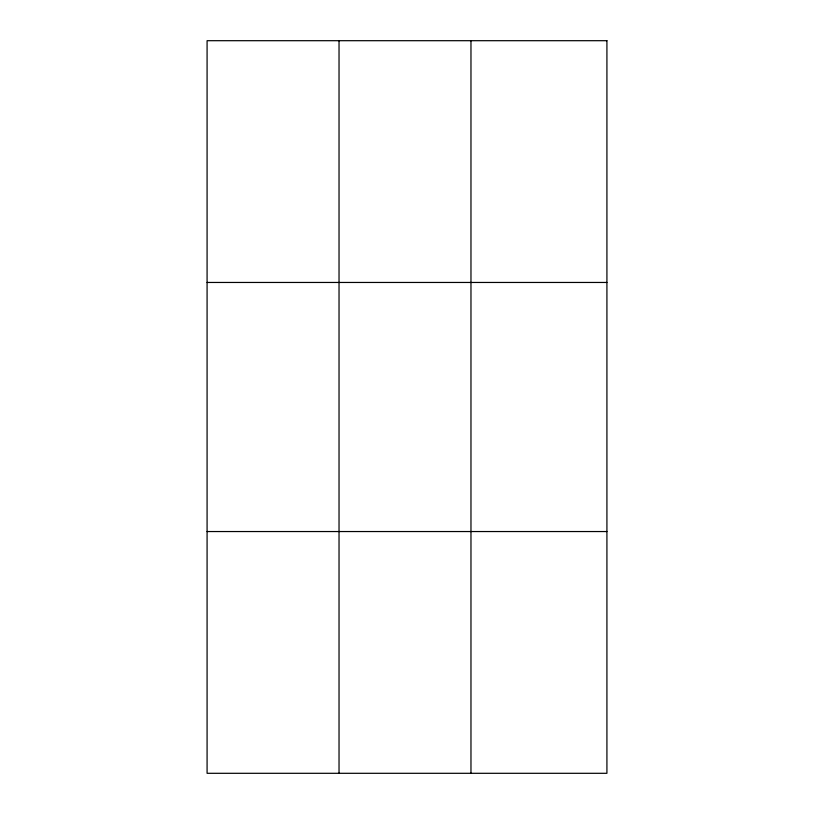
<?xml version="1.0" encoding="UTF-8"?>
<svg xmlns="http://www.w3.org/2000/svg" width="814" height="814" viewBox="0 0 814 814"><rect width="100%" height="100%" fill="white"/><g stroke="black" fill="none" stroke-linecap="round" stroke-linejoin="round"><path stroke-width="1.22" d="M339.031 773.3L339.031 40.7M470.97 773.3L470.97 40.7M207.082 282.458L606.918 282.458M207.082 531.542L606.918 531.542M606.918 40.7L606.918 773.3L207.082 773.3L207.082 40.7L606.918 40.7"/></g></svg>
